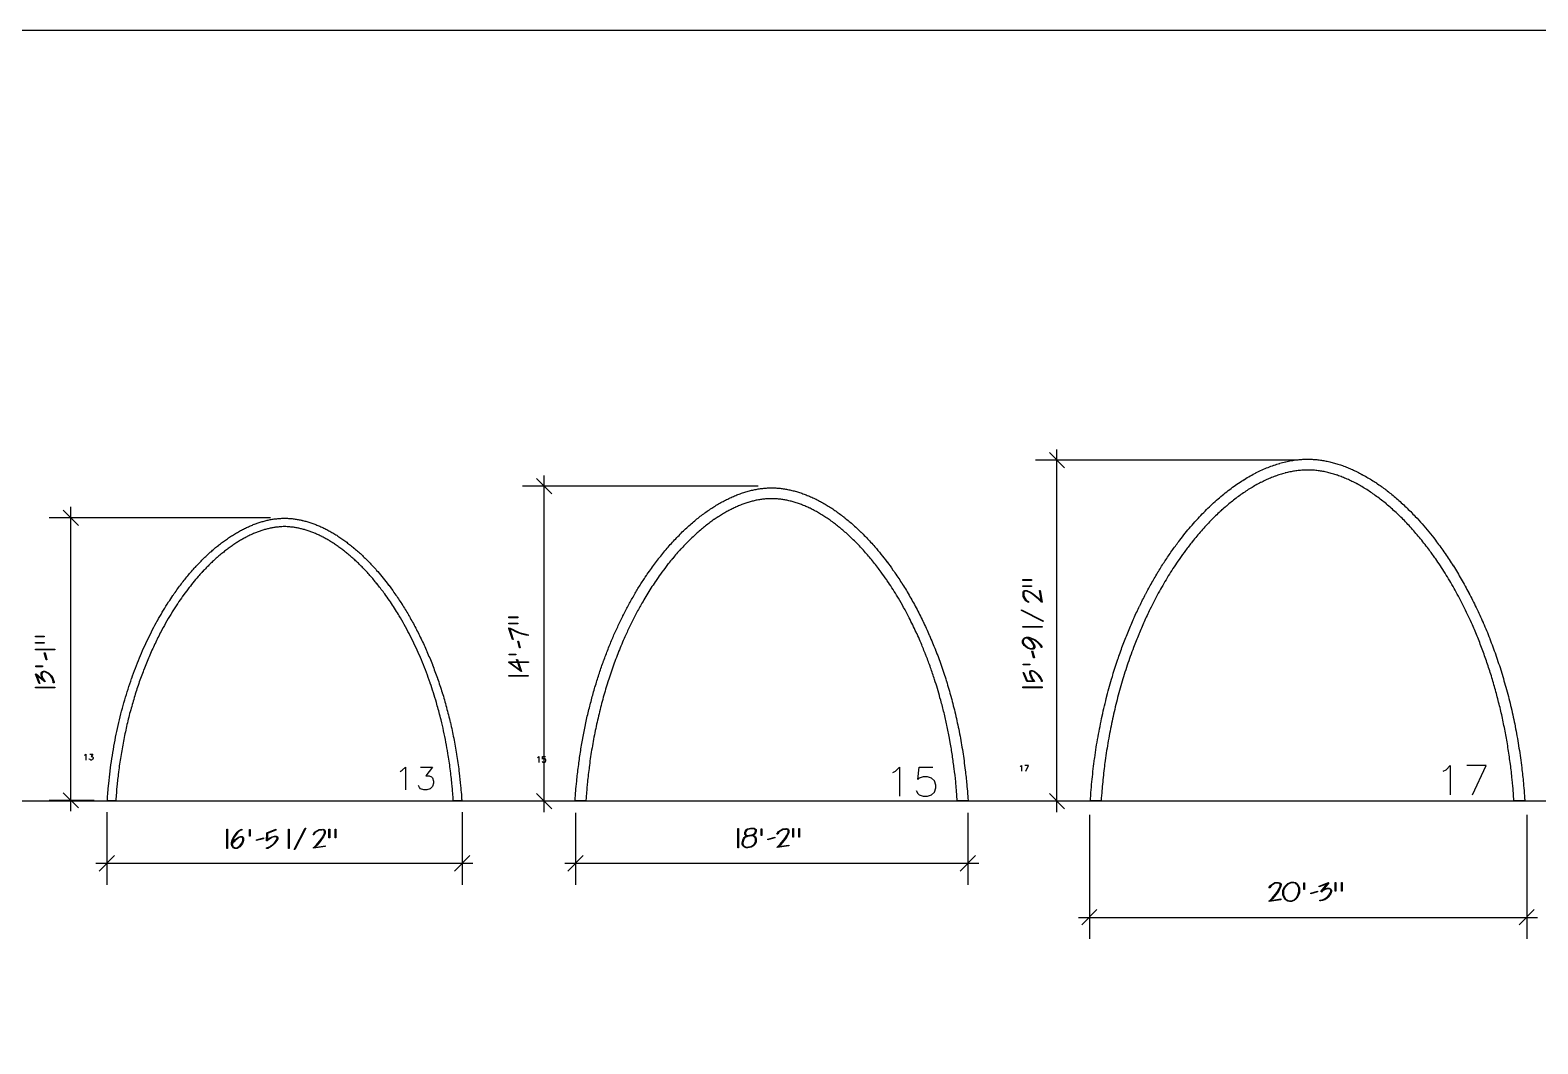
# Model space of a CAD drawing. Extents: x 57 to 189, y -88 to -29.
# Drawn here: x 76.5 to 89.64, y -61.52 to -52.68 of the extents above; entities that cross this region are included whole.
import ezdxf

# ---------------------------------------------------------------- set-up
doc = ezdxf.new("R2010")
doc.units = 0
doc.layers.get('0').update_dxf_attribs({"linetype": 'CONTINUOUS'})
for name, color, linetype in [('DIMENSION', 18, 'CONTINUOUS'), ('NAILERS', 18, 'CONTINUOUS'), ('NONE', 18, 'CONTINUOUS')]:
    doc.layers.add(name, color=color, linetype=linetype)

msp = doc.modelspace()

# ---------------------------------------------------------------- linework, layer by layer
msp.add_lwpolyline([(59.027, -59.405), (96.389, -59.405)])
at = {"layer": 'DIMENSION'}
for points in [[(85.518, -56.5), (85.385, -56.367)], [(85.451, -56.433), (85.451, -56.339)], [(87.539, -56.433), (85.263, -56.433)], [(85.451, -59.408), (85.451, -56.433)], [(82.846, -56.661), (80.79, -56.661)], [(81.045, -56.728), (80.912, -56.594)], [(80.978, -56.661), (80.978, -56.567)], [(80.978, -59.408), (80.978, -56.661)], [(76.917, -57.002), (76.784, -56.869)], [(76.85, -56.936), (76.85, -56.841)], [(78.593, -56.936), (76.662, -56.936)], [(76.85, -59.4), (76.85, -56.936)], [(77.055, -59.4), (76.662, -59.4)], [(76.784, -59.333), (76.917, -59.466)], [(76.85, -59.494), (76.85, -59.4)], [(81.127, -59.408), (80.79, -59.408)], [(80.912, -59.341), (81.045, -59.474)], [(80.978, -59.502), (80.978, -59.408)], [(85.608, -59.408), (85.263, -59.408)], [(85.385, -59.341), (85.518, -59.474)], [(85.451, -59.502), (85.451, -59.408)], [(77.164, -59.502), (77.164, -60.137)], [(80.264, -59.502), (80.264, -60.137)], [(81.253, -59.51), (81.253, -60.137)], [(84.674, -59.51), (84.674, -60.137)], [(85.734, -59.525), (85.734, -60.608)], [(89.548, -59.525), (89.548, -60.608)], [(77.07, -59.949), (77.164, -59.949)], [(77.231, -59.882), (77.098, -60.016)], [(77.164, -59.949), (80.264, -59.949)], [(80.198, -60.016), (80.331, -59.882)], [(80.264, -59.949), (80.358, -59.949)], [(81.159, -59.949), (81.253, -59.949)], [(81.319, -59.882), (81.186, -60.016)], [(81.253, -59.949), (84.674, -59.949)], [(84.608, -60.016), (84.741, -59.882)], [(84.674, -59.949), (84.769, -59.949)], [(85.64, -60.42), (85.734, -60.42)], [(85.8, -60.353), (85.667, -60.486)], [(85.734, -60.42), (89.548, -60.42)], [(89.481, -60.486), (89.614, -60.353)], [(89.548, -60.42), (89.642, -60.42)]]:
    msp.add_lwpolyline(points, dxfattribs=at)
for points in [[(85.23, -57.475), (85.23, -57.482), (85.154, -57.482), (85.154, -57.475)], [(85.154, -57.53), (85.23, -57.53), (85.23, -57.536), (85.154, -57.536)], [(85.176, -57.569), (85.188, -57.569), (85.221, -57.585), (85.243, -57.6), (85.261, -57.613), (85.294, -57.64), (85.309, -57.655), (85.31, -57.656), (85.311, -57.657), (85.312, -57.658), (85.298, -57.57), (85.305, -57.57), (85.321, -57.671), (85.316, -57.673), (85.314, -57.67), (85.308, -57.664), (85.305, -57.66), (85.291, -57.646), (85.259, -57.618), (85.24, -57.606), (85.219, -57.591), (85.187, -57.576), (85.177, -57.576), (85.169, -57.576), (85.161, -57.587), (85.161, -57.597), (85.162, -57.62), (85.183, -57.655), (85.203, -57.667), (85.203, -57.674), (85.18, -57.661), (85.156, -57.622), (85.155, -57.597), (85.155, -57.59), (85.157, -57.58), (85.16, -57.576), (85.163, -57.573), (85.171, -57.569)], [(80.748, -57.8), (80.748, -57.807), (80.672, -57.807), (80.672, -57.8)], [(85.143, -57.738), (85.331, -57.834), (85.331, -57.841), (85.143, -57.744)], [(76.619, -57.967), (76.619, -57.974), (76.543, -57.974), (76.543, -57.967)], [(80.672, -57.855), (80.748, -57.855), (80.748, -57.861), (80.672, -57.861)], [(80.672, -57.895), (80.683, -57.899), (80.71, -57.911), (80.724, -57.918), (80.738, -57.925), (80.761, -57.935), (80.769, -57.938), (80.783, -57.943), (80.818, -57.952), (80.839, -57.957), (80.839, -57.963), (80.818, -57.959), (80.784, -57.95), (80.77, -57.945), (80.761, -57.942), (80.739, -57.932), (80.726, -57.926), (80.712, -57.919), (80.689, -57.908), (80.68, -57.905), (80.71, -57.997), (80.703, -57.997), (80.672, -57.9)], [(85.319, -58.068), (85.313, -58.068), (85.312, -58.059), (85.299, -58.04), (85.288, -58.029), (85.278, -58.02), (85.254, -58.003), (85.24, -57.996), (85.227, -57.989), (85.205, -57.982), (85.196, -57.982), (85.187, -57.982), (85.172, -57.987), (85.167, -57.992), (85.162, -57.997), (85.157, -58.008), (85.157, -58.015), (85.157, -58.025), (85.171, -58.046), (85.185, -58.056), (85.197, -58.067), (85.221, -58.077), (85.231, -58.077), (85.234, -58.077), (85.238, -58.076), (85.24, -58.075), (85.245, -58.073), (85.25, -58.065), (85.25, -58.06), (85.25, -58.054), (85.244, -58.039), (85.237, -58.029), (85.232, -58.021), (85.218, -58.007), (85.211, -58), (85.203, -57.993), (85.193, -57.986), (85.189, -57.985), (85.197, -57.983), (85.201, -57.984), (85.211, -57.991), (85.219, -57.998), (85.226, -58.005), (85.239, -58.021), (85.245, -58.029), (85.251, -58.038), (85.257, -58.055), (85.257, -58.062), (85.257, -58.068), (85.25, -58.078), (85.243, -58.081), (85.241, -58.082), (85.236, -58.082), (85.233, -58.082), (85.221, -58.082), (85.195, -58.072), (85.181, -58.061), (85.166, -58.049), (85.151, -58.026), (85.151, -58.014), (85.151, -58.006), (85.157, -57.993), (85.162, -57.988), (85.168, -57.982), (85.185, -57.976), (85.196, -57.976), (85.205, -57.976), (85.229, -57.984), (85.243, -57.991), (85.257, -57.998), (85.283, -58.016), (85.293, -58.026), (85.305, -58.038), (85.318, -58.058)], [(85.322, -57.884), (85.322, -57.89), (85.153, -57.89), (85.153, -57.884)], [(76.711, -58.081), (76.711, -58.087), (76.542, -58.087), (76.542, -58.081)], [(76.543, -58.022), (76.619, -58.022), (76.619, -58.028), (76.543, -58.028)], [(76.626, -58.114), (76.643, -58.173), (76.636, -58.173), (76.619, -58.114)], [(80.755, -58.011), (80.771, -58.07), (80.765, -58.07), (80.748, -58.011)], [(85.237, -58.097), (85.254, -58.156), (85.247, -58.156), (85.231, -58.098)], [(76.603, -58.227), (76.603, -58.234), (76.545, -58.234), (76.545, -58.227)], [(80.746, -58.171), (80.753, -58.193), (80.842, -58.193), (80.842, -58.199), (80.755, -58.199), (80.781, -58.275), (80.777, -58.277), (80.67, -58.197), (80.672, -58.193), (80.747, -58.193), (80.739, -58.171)], [(80.732, -58.125), (80.732, -58.131), (80.674, -58.131), (80.674, -58.125)], [(80.749, -58.199), (80.683, -58.199), (80.771, -58.265)], [(85.214, -58.211), (85.214, -58.217), (85.156, -58.217), (85.156, -58.211)], [(76.603, -58.277), (76.605, -58.275), (76.612, -58.273), (76.616, -58.273), (76.623, -58.273), (76.639, -58.279), (76.648, -58.284), (76.656, -58.289), (76.671, -58.301), (76.678, -58.308), (76.684, -58.314), (76.694, -58.332), (76.698, -58.343), (76.701, -58.353), (76.705, -58.367), (76.705, -58.373), (76.705, -58.374), (76.705, -58.375), (76.705, -58.375), (76.698, -58.375), (76.698, -58.375), (76.698, -58.373), (76.698, -58.372), (76.698, -58.367), (76.695, -58.353), (76.691, -58.344), (76.687, -58.334), (76.678, -58.318), (76.673, -58.313), (76.666, -58.306), (76.653, -58.294), (76.646, -58.29), (76.637, -58.284), (76.623, -58.279), (76.617, -58.279), (76.614, -58.279), (76.609, -58.281), (76.607, -58.282), (76.603, -58.285), (76.598, -58.295), (76.598, -58.301), (76.598, -58.31), (76.605, -58.329), (76.611, -58.339), (76.616, -58.349), (76.625, -58.359), (76.628, -58.359), (76.624, -58.367), (76.554, -58.31), (76.582, -58.381), (76.576, -58.381), (76.543, -58.299), (76.548, -58.296), (76.607, -58.345), (76.6, -58.332), (76.593, -58.309), (76.593, -58.3), (76.593, -58.292), (76.598, -58.281)], [(80.84, -58.312), (80.84, -58.318), (80.671, -58.318), (80.671, -58.312)], [(85.227, -58.267), (85.228, -58.267), (85.229, -58.266), (85.23, -58.266), (85.236, -58.266), (85.253, -58.274), (85.264, -58.282), (85.275, -58.29), (85.294, -58.309), (85.302, -58.319), (85.311, -58.332), (85.321, -58.354), (85.321, -58.364), (85.315, -58.364), (85.315, -58.354), (85.305, -58.334), (85.297, -58.322), (85.289, -58.313), (85.271, -58.295), (85.261, -58.287), (85.251, -58.28), (85.236, -58.272), (85.231, -58.272), (85.229, -58.272), (85.224, -58.275), (85.223, -58.277), (85.221, -58.279), (85.22, -58.285), (85.22, -58.288), (85.22, -58.296), (85.228, -58.317), (85.235, -58.331), (85.242, -58.343), (85.252, -58.357), (85.254, -58.359), (85.254, -58.364), (85.187, -58.362), (85.155, -58.284), (85.161, -58.284), (85.19, -58.356), (85.245, -58.357), (85.24, -58.35), (85.23, -58.335), (85.226, -58.326), (85.22, -58.314), (85.215, -58.295), (85.215, -58.288), (85.215, -58.28), (85.221, -58.269)], [(76.711, -58.414), (76.711, -58.42), (76.542, -58.42), (76.542, -58.414)], [(85.322, -58.411), (85.322, -58.418), (85.153, -58.418), (85.153, -58.411)], [(78.218, -59.82), (78.212, -59.82), (78.212, -59.651), (78.218, -59.651)], [(78.356, -59.729), (78.357, -59.731), (78.358, -59.736), (78.358, -59.739), (78.358, -59.751), (78.347, -59.777), (78.336, -59.791), (78.325, -59.805), (78.301, -59.82), (78.289, -59.82), (78.281, -59.82), (78.268, -59.815), (78.263, -59.809), (78.257, -59.803), (78.252, -59.786), (78.252, -59.776), (78.252, -59.767), (78.259, -59.743), (78.267, -59.728), (78.274, -59.714), (78.292, -59.689), (78.302, -59.678), (78.313, -59.667), (78.334, -59.654), (78.343, -59.652), (78.343, -59.659), (78.335, -59.66), (78.315, -59.672), (78.305, -59.684), (78.295, -59.694), (78.279, -59.717), (78.272, -59.731), (78.265, -59.745), (78.258, -59.767), (78.258, -59.776), (78.258, -59.785), (78.263, -59.799), (78.268, -59.804), (78.272, -59.809), (78.283, -59.814), (78.29, -59.814), (78.3, -59.814), (78.321, -59.8), (78.332, -59.787), (78.342, -59.774), (78.352, -59.751), (78.352, -59.74), (78.352, -59.738), (78.351, -59.733), (78.35, -59.731), (78.348, -59.726), (78.341, -59.721), (78.336, -59.721), (78.329, -59.721), (78.314, -59.728), (78.305, -59.734), (78.297, -59.74), (78.282, -59.753), (78.275, -59.761), (78.268, -59.768), (78.261, -59.779), (78.261, -59.782), (78.26, -59.774), (78.26, -59.771), (78.268, -59.76), (78.275, -59.752), (78.282, -59.745), (78.297, -59.732), (78.305, -59.727), (78.314, -59.721), (78.33, -59.715), (78.337, -59.715), (78.344, -59.715), (78.353, -59.722)], [(78.416, -59.712), (78.41, -59.712), (78.41, -59.654), (78.416, -59.654)], [(78.655, -59.725), (78.655, -59.725), (78.656, -59.727), (78.656, -59.728), (78.656, -59.734), (78.648, -59.751), (78.64, -59.761), (78.632, -59.772), (78.613, -59.791), (78.602, -59.799), (78.59, -59.809), (78.568, -59.819), (78.558, -59.819), (78.558, -59.813), (78.567, -59.812), (78.588, -59.803), (78.599, -59.794), (78.609, -59.787), (78.627, -59.769), (78.635, -59.759), (78.642, -59.749), (78.649, -59.734), (78.649, -59.729), (78.649, -59.726), (78.647, -59.722), (78.645, -59.721), (78.642, -59.719), (78.637, -59.718), (78.634, -59.718), (78.626, -59.718), (78.605, -59.725), (78.591, -59.733), (78.579, -59.74), (78.565, -59.75), (78.563, -59.752), (78.558, -59.752), (78.56, -59.684), (78.638, -59.652), (78.638, -59.659), (78.566, -59.688), (78.565, -59.743), (78.571, -59.737), (78.587, -59.728), (78.596, -59.724), (78.608, -59.718), (78.627, -59.712), (78.634, -59.712), (78.642, -59.712), (78.652, -59.719)], [(78.755, -59.82), (78.748, -59.82), (78.748, -59.651), (78.755, -59.651)], [(78.901, -59.641), (78.804, -59.829), (78.798, -59.829), (78.894, -59.641)], [(79.069, -59.674), (79.069, -59.685), (79.054, -59.719), (79.038, -59.741), (79.026, -59.759), (78.998, -59.792), (78.983, -59.807), (78.983, -59.807), (78.981, -59.809), (78.98, -59.81), (79.068, -59.796), (79.068, -59.802), (78.968, -59.818), (78.966, -59.814), (78.968, -59.812), (78.975, -59.806), (78.979, -59.802), (78.993, -59.789), (79.02, -59.756), (79.033, -59.738), (79.048, -59.717), (79.062, -59.685), (79.062, -59.675), (79.062, -59.667), (79.052, -59.658), (79.041, -59.659), (79.018, -59.66), (78.983, -59.681), (78.971, -59.701), (78.964, -59.701), (78.977, -59.677), (79.016, -59.653), (79.041, -59.653), (79.048, -59.652), (79.058, -59.655), (79.062, -59.658), (79.066, -59.661), (79.069, -59.669)], [(79.109, -59.652), (79.109, -59.728), (79.102, -59.728), (79.102, -59.652)], [(79.163, -59.728), (79.157, -59.728), (79.157, -59.652), (79.163, -59.652)], [(82.675, -59.814), (82.669, -59.814), (82.669, -59.645), (82.675, -59.645)], [(82.829, -59.749), (82.827, -59.762), (82.818, -59.783), (82.811, -59.79), (82.805, -59.797), (82.785, -59.807), (82.771, -59.811), (82.766, -59.812), (82.756, -59.814), (82.751, -59.814), (82.741, -59.814), (82.725, -59.808), (82.719, -59.803), (82.712, -59.797), (82.706, -59.781), (82.707, -59.771), (82.708, -59.758), (82.714, -59.739), (82.718, -59.732), (82.723, -59.724), (82.736, -59.713), (82.745, -59.71), (82.737, -59.707), (82.729, -59.697), (82.729, -59.689), (82.729, -59.687), (82.729, -59.682), (82.73, -59.68), (82.732, -59.67), (82.74, -59.656), (82.746, -59.652), (82.751, -59.649), (82.767, -59.644), (82.779, -59.642), (82.783, -59.641), (82.79, -59.641), (82.794, -59.641), (82.811, -59.641), (82.828, -59.654), (82.827, -59.668), (82.826, -59.676), (82.822, -59.688), (82.818, -59.693), (82.815, -59.696), (82.804, -59.703), (82.797, -59.705), (82.805, -59.707), (82.816, -59.713), (82.821, -59.718), (82.825, -59.723), (82.829, -59.735), (82.829, -59.743), (82.829, -59.744), (82.829, -59.747)], [(82.821, -59.667), (82.821, -59.657), (82.808, -59.647), (82.795, -59.647), (82.791, -59.647), (82.784, -59.648), (82.78, -59.648), (82.769, -59.65), (82.754, -59.654), (82.75, -59.657), (82.745, -59.66), (82.738, -59.672), (82.736, -59.681), (82.736, -59.683), (82.735, -59.686), (82.735, -59.688), (82.735, -59.697), (82.749, -59.706), (82.762, -59.705), (82.765, -59.705), (82.773, -59.704), (82.778, -59.703), (82.789, -59.701), (82.804, -59.696), (82.808, -59.693), (82.814, -59.689), (82.82, -59.676)], [(82.876, -59.706), (82.87, -59.706), (82.87, -59.648), (82.876, -59.648)], [(83.114, -59.667), (83.113, -59.679), (83.098, -59.713), (83.083, -59.735), (83.07, -59.753), (83.042, -59.786), (83.028, -59.801), (83.027, -59.801), (83.025, -59.803), (83.024, -59.803), (83.112, -59.79), (83.112, -59.796), (83.012, -59.812), (83.01, -59.807), (83.013, -59.806), (83.019, -59.8), (83.023, -59.796), (83.037, -59.782), (83.064, -59.75), (83.077, -59.732), (83.092, -59.71), (83.107, -59.679), (83.107, -59.669), (83.107, -59.66), (83.096, -59.652), (83.086, -59.653), (83.062, -59.653), (83.027, -59.674), (83.016, -59.694), (83.009, -59.694), (83.022, -59.671), (83.06, -59.647), (83.086, -59.646), (83.092, -59.646), (83.103, -59.649), (83.106, -59.652), (83.11, -59.655), (83.114, -59.663)], [(83.153, -59.645), (83.153, -59.721), (83.147, -59.721), (83.147, -59.645)], [(83.207, -59.721), (83.201, -59.721), (83.201, -59.645), (83.207, -59.645)], [(78.53, -59.735), (78.471, -59.751), (78.471, -59.745), (78.53, -59.728)], [(82.822, -59.748), (82.823, -59.747), (82.823, -59.744), (82.823, -59.743), (82.823, -59.735), (82.817, -59.722), (82.811, -59.718), (82.804, -59.713), (82.789, -59.709), (82.78, -59.71), (82.78, -59.71), (82.779, -59.71), (82.779, -59.71), (82.775, -59.71), (82.768, -59.711), (82.764, -59.711), (82.751, -59.714), (82.733, -59.723), (82.727, -59.731), (82.721, -59.738), (82.715, -59.758), (82.713, -59.771), (82.713, -59.78), (82.718, -59.793), (82.723, -59.798), (82.729, -59.803), (82.743, -59.808), (82.751, -59.808), (82.756, -59.808), (82.765, -59.806), (82.77, -59.805), (82.782, -59.802), (82.801, -59.792), (82.807, -59.786), (82.813, -59.779), (82.821, -59.76)], [(82.99, -59.728), (82.931, -59.745), (82.931, -59.739), (82.99, -59.722)], [(87.405, -60.137), (87.404, -60.149), (87.389, -60.183), (87.374, -60.205), (87.361, -60.223), (87.333, -60.256), (87.318, -60.271), (87.318, -60.271), (87.316, -60.273), (87.315, -60.273), (87.403, -60.26), (87.403, -60.266), (87.303, -60.282), (87.301, -60.277), (87.303, -60.276), (87.31, -60.27), (87.314, -60.266), (87.328, -60.252), (87.355, -60.22), (87.368, -60.202), (87.383, -60.18), (87.398, -60.149), (87.398, -60.139), (87.398, -60.13), (87.387, -60.122), (87.377, -60.123), (87.353, -60.123), (87.318, -60.144), (87.307, -60.164), (87.3, -60.164), (87.313, -60.141), (87.351, -60.117), (87.377, -60.116), (87.383, -60.116), (87.394, -60.119), (87.397, -60.122), (87.401, -60.125), (87.405, -60.133)], [(87.563, -60.215), (87.559, -60.228), (87.544, -60.252), (87.533, -60.263), (87.521, -60.273), (87.497, -60.283), (87.485, -60.283), (87.478, -60.283), (87.465, -60.28), (87.459, -60.276), (87.44, -60.265), (87.421, -60.227), (87.421, -60.2), (87.421, -60.184), (87.436, -60.154), (87.45, -60.139), (87.464, -60.126), (87.493, -60.112), (87.509, -60.112), (87.517, -60.112), (87.532, -60.117), (87.539, -60.122), (87.553, -60.134), (87.567, -60.165), (87.567, -60.184), (87.567, -60.191), (87.565, -60.207)], [(87.556, -60.213), (87.558, -60.206), (87.56, -60.191), (87.56, -60.184), (87.56, -60.167), (87.547, -60.138), (87.534, -60.127), (87.528, -60.122), (87.515, -60.118), (87.507, -60.118), (87.493, -60.118), (87.466, -60.131), (87.453, -60.144), (87.441, -60.157), (87.428, -60.185), (87.428, -60.2), (87.428, -60.225), (87.445, -60.261), (87.462, -60.271), (87.468, -60.274), (87.479, -60.277), (87.485, -60.277), (87.497, -60.277), (87.519, -60.267), (87.529, -60.258), (87.539, -60.248), (87.553, -60.226)], [(87.611, -60.176), (87.604, -60.176), (87.604, -60.118), (87.611, -60.118)], [(87.724, -60.198), (87.665, -60.215), (87.665, -60.209), (87.724, -60.192)], [(87.841, -60.175), (87.843, -60.178), (87.845, -60.185), (87.845, -60.189), (87.845, -60.195), (87.84, -60.211), (87.834, -60.22), (87.83, -60.228), (87.817, -60.243), (87.81, -60.25), (87.804, -60.256), (87.787, -60.266), (87.775, -60.27), (87.766, -60.274), (87.751, -60.277), (87.746, -60.277), (87.745, -60.277), (87.744, -60.277), (87.743, -60.277), (87.743, -60.271), (87.744, -60.271), (87.745, -60.271), (87.746, -60.271), (87.751, -60.271), (87.765, -60.267), (87.774, -60.264), (87.784, -60.26), (87.8, -60.251), (87.806, -60.245), (87.812, -60.239), (87.824, -60.225), (87.829, -60.218), (87.834, -60.21), (87.839, -60.196), (87.839, -60.19), (87.839, -60.187), (87.838, -60.181), (87.836, -60.179), (87.833, -60.175), (87.823, -60.171), (87.817, -60.171), (87.809, -60.171), (87.79, -60.177), (87.779, -60.183), (87.769, -60.189), (87.76, -60.197), (87.76, -60.2), (87.752, -60.196), (87.808, -60.127), (87.737, -60.155), (87.737, -60.148), (87.819, -60.115), (87.822, -60.12), (87.774, -60.179), (87.787, -60.172), (87.809, -60.166), (87.819, -60.166), (87.826, -60.166), (87.837, -60.17)], [(87.883, -60.115), (87.883, -60.191), (87.877, -60.191), (87.877, -60.115)], [(87.938, -60.191), (87.932, -60.191), (87.932, -60.115), (87.938, -60.115)]]:
    msp.add_lwpolyline(points, close=True, dxfattribs=at)
at = {"layer": 'NAILERS'}
for points in [[(89.531, -59.405), (89.437, -59.405, 0.000547), (89.436, -59.394), (89.434, -59.358, 0.007771), (89.427, -59.275), (89.421, -59.217, 0.008935), (89.406, -59.086), (89.406, -59.085, 0.004484), (89.387, -58.956), (89.387, -58.955, 0.00906), (89.365, -58.827), (89.365, -58.827, 0.004563), (89.34, -58.7), (89.34, -58.7, 0.009259), (89.311, -58.575), (89.311, -58.575, 0.004679), (89.279, -58.452), (89.279, -58.452, 0.009535), (89.244, -58.331), (89.244, -58.33, 0.004834), (89.206, -58.212), (89.206, -58.212, 0.009895), (89.165, -58.095), (89.165, -58.095, 0.005034), (89.121, -57.981), (89.121, -57.981, 0.010347), (89.074, -57.869), (89.065, -57.851, 0.005311), (89.032, -57.778), (89.032, -57.778, 0.005391), (88.997, -57.707), (88.997, -57.707, 0.005492), (88.961, -57.637), (88.961, -57.637, 0.005596), (88.924, -57.568), (88.924, -57.568, 0.005708), (88.886, -57.501), (88.886, -57.501, 0.005825), (88.846, -57.435), (88.846, -57.435, 0.00595), (88.805, -57.37, 0.006037), (88.763, -57.307), (88.754, -57.295, 0.010687), (88.7, -57.219), (88.691, -57.207, 0.005817), (88.652, -57.157), (88.652, -57.156, 0.005925), (88.612, -57.108), (88.612, -57.107, 0.006065), (88.572, -57.061), (88.572, -57.06, 0.006219), (88.532, -57.015), (88.532, -57.015, 0.006388), (88.491, -56.972), (88.491, -56.971, 0.006574), (88.45, -56.93), (88.449, -56.929, 0.006779), (88.408, -56.89), (88.408, -56.89, 0.007002), (88.366, -56.852), (88.366, -56.851, 0.007247), (88.324, -56.816), (88.324, -56.815, 0.007513), (88.281, -56.781), (88.281, -56.781, 0.007803), (88.239, -56.749), (88.238, -56.749, 0.008119), (88.196, -56.719), (88.196, -56.718, 0.00846), (88.153, -56.69), (88.153, -56.69, 0.00883), (88.11, -56.664), (88.11, -56.664, 0.009227), (88.068, -56.64), (88.067, -56.64, 0.009655), (88.025, -56.618), (88.024, -56.618, 0.010111), (87.982, -56.598), (87.981, -56.598, 0.010596), (87.939, -56.58), (87.939, -56.58, 0.011107), (87.897, -56.565), (87.896, -56.565, 0.011643), (87.854, -56.551), (87.854, -56.551, 0.012199), (87.812, -56.54), (87.812, -56.54, 0.012769), (87.77, -56.531), (87.77, -56.531, 0.013345), (87.729, -56.525), (87.728, -56.525, 0.013908), (87.688, -56.521), (87.687, -56.521, 0.014542), (87.647, -56.519, 0.014768), (87.606, -56.52), (87.606, -56.52, 0.014198), (87.565, -56.523), (87.565, -56.523, 0.013632), (87.524, -56.528), (87.524, -56.528, 0.013057), (87.482, -56.536), (87.482, -56.536, 0.012483), (87.44, -56.545), (87.44, -56.546, 0.011919), (87.398, -56.558), (87.398, -56.558, 0.011372), (87.356, -56.572), (87.355, -56.572, 0.010848), (87.313, -56.589), (87.313, -56.589, 0.01035), (87.27, -56.608), (87.27, -56.608, 0.009879), (87.228, -56.629), (87.227, -56.629, 0.009437), (87.185, -56.652), (87.184, -56.652, 0.009025), (87.142, -56.677), (87.141, -56.677, 0.008641), (87.099, -56.704), (87.099, -56.704, 0.008286), (87.056, -56.733), (87.056, -56.734, 0.007958), (87.013, -56.765), (87.013, -56.765, 0.007655), (86.971, -56.798), (86.971, -56.798, 0.007377), (86.929, -56.833), (86.928, -56.833, 0.007122), (86.887, -56.87), (86.886, -56.871, 0.006888), (86.845, -56.909), (86.844, -56.91, 0.006674), (86.803, -56.95), (86.803, -56.95, 0.006479), (86.762, -56.993), (86.762, -56.993, 0.006301), (86.721, -57.037), (86.721, -57.038, 0.00614), (86.681, -57.084), (86.681, -57.084, 0.006037), (86.641, -57.132), (86.631, -57.145, 0.011598), (86.573, -57.22), (86.56, -57.238, 0.008553), (86.509, -57.31), (86.505, -57.315, 0.006045), (86.463, -57.378, 0.005933), (86.422, -57.443), (86.422, -57.443, 0.00581), (86.383, -57.509), (86.383, -57.509, 0.005694), (86.344, -57.576), (86.344, -57.577, 0.005583), (86.307, -57.645), (86.307, -57.646, 0.005508), (86.272, -57.716), (86.262, -57.734, 0.01065), (86.212, -57.842), (86.212, -57.842, 0.005206), (86.164, -57.952), (86.164, -57.953, 0.010158), (86.119, -58.066), (86.112, -58.086, 0.009865), (86.057, -58.241), (86.057, -58.242, 0.009619), (86.008, -58.401), (86.008, -58.402, 0.009411), (85.965, -58.564), (85.965, -58.565, 0.00924), (85.927, -58.731), (85.927, -58.732, 0.009102), (85.895, -58.901), (85.895, -58.902, 0.008998), (85.869, -59.074), (85.867, -59.085, 0.008921), (85.85, -59.239), (85.846, -59.278, 0.006659), (85.84, -59.355), (85.838, -59.383, 0.001106), (85.836, -59.405), (85.742, -59.405, -0.000578), (85.743, -59.393), (85.746, -59.353, -0.008313), (85.753, -59.261), (85.758, -59.216, -0.009519), (85.779, -59.035), (85.78, -59.029, -0.009543), (85.809, -58.846), (85.81, -58.844, -0.009578), (85.845, -58.665), (85.845, -58.663, -0.009626), (85.887, -58.49), (85.887, -58.488, -0.009691), (85.934, -58.321), (85.937, -58.309, -0.009771), (85.983, -58.168), (85.987, -58.156, -0.007406), (86.029, -58.039), (86.029, -58.038, -0.007476), (86.074, -57.924), (86.075, -57.923, -0.007564), (86.122, -57.813), (86.122, -57.812, -0.007668), (86.172, -57.705), (86.173, -57.704, -0.007789), (86.224, -57.601), (86.225, -57.6, -0.00793), (86.279, -57.501), (86.279, -57.5, -0.008094), (86.335, -57.405), (86.336, -57.404, -0.008282), (86.393, -57.313), (86.394, -57.312, -0.008499), (86.453, -57.225), (86.454, -57.224, -0.008746), (86.514, -57.141), (86.523, -57.13, -0.009051), (86.569, -57.071), (86.57, -57.07, -0.004613), (86.617, -57.014, -0.009521), (86.666, -56.958), (86.682, -56.941, -0.009945), (86.731, -56.889), (86.731, -56.889, -0.005093), (86.78, -56.84), (86.781, -56.84, -0.010617), (86.83, -56.794), (86.831, -56.793, -0.005463), (86.881, -56.75), (86.881, -56.75, -0.011429), (86.932, -56.709), (86.932, -56.708, -0.0059), (86.983, -56.67), (86.983, -56.67, -0.012391), (87.034, -56.634), (87.035, -56.634, -0.006415), (87.085, -56.601), (87.086, -56.601, -0.013515), (87.137, -56.57), (87.138, -56.57, -0.007014), (87.189, -56.543), (87.189, -56.542, -0.014808), (87.24, -56.518), (87.241, -56.518, -0.007698), (87.292, -56.496), (87.292, -56.496, -0.016261), (87.343, -56.477), (87.344, -56.477, -0.008458), (87.394, -56.461), (87.394, -56.46, -0.017835), (87.445, -56.447), (87.446, -56.447, -0.009269), (87.495, -56.437), (87.496, -56.437, -0.019454), (87.546, -56.43), (87.554, -56.429, -0.010146), (87.587, -56.426, -0.010364), (87.62, -56.425), (87.621, -56.425, -0.01177), (87.656, -56.425), (87.658, -56.425, -0.012583), (87.696, -56.427), (87.697, -56.427, -0.01219), (87.737, -56.431), (87.738, -56.431, -0.011796), (87.778, -56.437), (87.778, -56.437, -0.011393), (87.819, -56.445), (87.82, -56.445, -0.01099), (87.861, -56.455), (87.861, -56.456, -0.01059), (87.902, -56.467), (87.902, -56.468, -0.010197), (87.944, -56.481), (87.944, -56.482, -0.009816), (87.985, -56.497), (87.986, -56.498, -0.009448), (88.027, -56.515), (88.028, -56.515, -0.009095), (88.069, -56.535), (88.07, -56.535, -0.008759), (88.111, -56.557), (88.112, -56.557, -0.008439), (88.153, -56.58), (88.153, -56.58, -0.008136), (88.195, -56.605), (88.195, -56.606, -0.007851), (88.237, -56.632), (88.237, -56.633, -0.007583), (88.279, -56.661), (88.279, -56.662, -0.007331), (88.32, -56.692), (88.321, -56.692, -0.007095), (88.362, -56.725), (88.362, -56.725, -0.006875), (88.403, -56.759), (88.403, -56.759, -0.006669), (88.444, -56.795), (88.444, -56.795, -0.006478), (88.485, -56.833), (88.485, -56.833, -0.0063), (88.525, -56.872), (88.526, -56.872, -0.006188), (88.565, -56.913), (88.576, -56.924, -0.011789), (88.635, -56.989), (88.635, -56.989, -0.00572), (88.693, -57.057), (88.694, -57.058, -0.011058), (88.751, -57.13), (88.761, -57.144, -0.010627), (88.834, -57.245), (88.836, -57.247, -0.010271), (88.907, -57.355), (88.908, -57.356, -0.009969), (88.977, -57.47), (88.977, -57.471, -0.009715), (89.043, -57.591), (89.044, -57.593, -0.009501), (89.107, -57.718), (89.108, -57.719, -0.009324), (89.168, -57.85), (89.169, -57.852, -0.009178), (89.225, -57.988), (89.225, -57.99, -0.009059), (89.278, -58.131), (89.278, -58.133, -0.008963), (89.327, -58.279), (89.327, -58.281, -0.008887), (89.371, -58.433), (89.372, -58.434, -0.008828), (89.412, -58.591), (89.412, -58.593, -0.008783), (89.447, -58.754), (89.447, -58.756, -0.008748), (89.477, -58.921), (89.477, -58.923, -0.008725), (89.502, -59.093), (89.504, -59.116, -0.008697), (89.519, -59.249), (89.521, -59.27, -0.004341), (89.528, -59.36, -0.002164)], [(84.676, -59.405), (84.582, -59.405, 0.000521), (84.581, -59.395), (84.579, -59.363, 0.007399), (84.573, -59.29), (84.568, -59.239, 0.008507), (84.555, -59.123), (84.555, -59.123, 0.004269), (84.539, -59.009, 0.008614), (84.52, -58.895), (84.513, -58.857, 0.008737), (84.491, -58.746), (84.491, -58.745, 0.004406), (84.466, -58.636, 0.008957), (84.438, -58.527), (84.431, -58.505, 0.005708), (84.408, -58.425, 0.004558), (84.384, -58.346), (84.38, -58.333, 0.009408), (84.344, -58.23), (84.344, -58.229, 0.004784), (84.307, -58.129), (84.306, -58.129, 0.009826), (84.266, -58.03), (84.259, -58.013, 0.00504), (84.231, -57.949), (84.23, -57.949, 0.005114), (84.201, -57.886, 0.005175), (84.17, -57.823), (84.162, -57.808, 0.010714), (84.114, -57.717), (84.103, -57.698, 0.008323), (84.057, -57.618), (84.052, -57.61, 0.007134), (84.012, -57.546, 0.005804), (83.971, -57.484), (83.966, -57.477, 0.010217), (83.918, -57.41), (83.91, -57.399, 0.005557), (83.877, -57.355), (83.877, -57.354, 0.00566), (83.843, -57.312), (83.843, -57.311, 0.005791), (83.808, -57.27), (83.808, -57.27, 0.005936), (83.773, -57.23), (83.773, -57.229, 0.006095), (83.738, -57.191), (83.737, -57.191, 0.006269), (83.702, -57.154), (83.702, -57.154, 0.006459), (83.666, -57.118), (83.666, -57.118, 0.006666), (83.63, -57.084), (83.63, -57.084, 0.006893), (83.593, -57.052), (83.593, -57.052, 0.00714), (83.557, -57.021), (83.556, -57.021, 0.007408), (83.52, -56.992), (83.52, -56.992, 0.007698), (83.483, -56.965), (83.483, -56.964, 0.008013), (83.446, -56.939), (83.446, -56.939, 0.008353), (83.409, -56.915), (83.408, -56.915, 0.00872), (83.372, -56.893), (83.371, -56.892, 0.009113), (83.335, -56.872), (83.334, -56.872, 0.009534), (83.298, -56.853), (83.297, -56.853, 0.009983), (83.261, -56.836), (83.26, -56.836, 0.010457), (83.224, -56.821), (83.223, -56.821, 0.010957), (83.187, -56.808), (83.187, -56.808, 0.011479), (83.15, -56.797), (83.15, -56.797, 0.012018), (83.114, -56.787), (83.114, -56.787, 0.012569), (83.078, -56.78), (83.078, -56.78, 0.013124), (83.042, -56.774), (83.042, -56.774, 0.013665), (83.006, -56.771), (83.006, -56.771, 0.014272), (82.971, -56.769, 0.014488), (82.936, -56.77), (82.936, -56.77, 0.013943), (82.901, -56.772), (82.901, -56.772, 0.013399), (82.865, -56.777), (82.865, -56.777, 0.012846), (82.829, -56.783), (82.829, -56.783, 0.012292), (82.793, -56.792), (82.793, -56.792, 0.011746), (82.757, -56.802), (82.756, -56.802, 0.011215), (82.72, -56.814), (82.72, -56.814, 0.010704), (82.683, -56.828), (82.683, -56.829, 0.010217), (82.646, -56.844), (82.646, -56.845, 0.009755), (82.609, -56.862), (82.609, -56.862, 0.009321), (82.572, -56.882), (82.572, -56.882, 0.008914), (82.535, -56.903), (82.535, -56.903, 0.008534), (82.498, -56.926), (82.497, -56.927, 0.008181), (82.461, -56.951), (82.46, -56.951, 0.007853), (82.424, -56.978), (82.423, -56.978, 0.007551), (82.387, -57.006), (82.387, -57.006, 0.007272), (82.35, -57.036), (82.35, -57.036, 0.007015), (82.314, -57.068), (82.313, -57.068, 0.006778), (82.277, -57.101), (82.277, -57.101, 0.006561), (82.241, -57.136), (82.241, -57.136, 0.006363), (82.205, -57.172), (82.205, -57.172, 0.006181), (82.17, -57.21), (82.169, -57.21, 0.006015), (82.134, -57.249), (82.134, -57.25, 0.005863), (82.1, -57.29), (82.099, -57.291, 0.005766), (82.065, -57.333), (82.056, -57.344, 0.01109), (82.006, -57.41), (81.994, -57.426, 0.008161), (81.95, -57.49), (81.947, -57.494, 0.005803), (81.91, -57.55, 0.005697), (81.875, -57.607), (81.875, -57.607, 0.005614), (81.841, -57.665), (81.832, -57.68, 0.010816), (81.782, -57.769), (81.782, -57.77, 0.005274), (81.736, -57.862), (81.735, -57.862, 0.010253), (81.691, -57.957), (81.683, -57.973, 0.009908), (81.628, -58.103), (81.628, -58.104, 0.00961), (81.578, -58.238), (81.577, -58.239, 0.009351), (81.531, -58.376), (81.531, -58.377, 0.009127), (81.49, -58.518), (81.49, -58.519, 0.008938), (81.453, -58.663), (81.453, -58.664, 0.008782), (81.421, -58.81), (81.421, -58.811, 0.008656), (81.393, -58.961), (81.393, -58.961, 0.00856), (81.371, -59.113), (81.37, -59.123, 0.008488), (81.355, -59.259), (81.352, -59.293, 0.006335), (81.346, -59.361), (81.344, -59.385, 0.001052), (81.343, -59.405), (81.249, -59.405, -0.001119), (81.25, -59.383), (81.252, -59.356, -0.006776), (81.258, -59.28), (81.263, -59.232, -0.009068), (81.277, -59.106), (81.278, -59.104, -0.004532), (81.295, -58.981), (81.295, -58.981, -0.009106), (81.316, -58.859), (81.316, -58.858, -0.004556), (81.339, -58.74), (81.339, -58.739, -0.009169), (81.366, -58.623), (81.366, -58.622, -0.004594), (81.395, -58.509), (81.395, -58.509, -0.009266), (81.426, -58.398), (81.427, -58.397, -0.004651), (81.461, -58.29), (81.461, -58.289, -0.009408), (81.497, -58.184), (81.498, -58.183, -0.004733), (81.536, -58.082), (81.536, -58.081, -0.009609), (81.577, -57.982), (81.577, -57.981, -0.004847), (81.62, -57.886), (81.62, -57.886, -0.009883), (81.665, -57.793), (81.665, -57.792, -0.005002), (81.711, -57.703), (81.712, -57.703, -0.010251), (81.76, -57.617), (81.76, -57.615, -0.005207), (81.809, -57.533), (81.81, -57.533, -0.010735), (81.861, -57.454), (81.87, -57.44, -0.005541), (81.905, -57.39), (81.905, -57.389, -0.005609), (81.941, -57.34), (81.941, -57.34, -0.005728), (81.977, -57.293), (81.977, -57.292, -0.005856), (82.014, -57.247), (82.014, -57.246, -0.005995), (82.051, -57.202), (82.051, -57.202, -0.006145), (82.088, -57.159), (82.089, -57.159, -0.006308), (82.126, -57.118), (82.127, -57.118, -0.006484), (82.165, -57.079), (82.165, -57.078, -0.006675), (82.203, -57.041), (82.203, -57.041, -0.006881), (82.242, -57.005), (82.242, -57.005, -0.007103), (82.281, -56.971), (82.282, -56.971, -0.007342), (82.321, -56.938), (82.321, -56.938, -0.007599), (82.36, -56.908), (82.361, -56.907, -0.007875), (82.4, -56.879), (82.4, -56.879, -0.008171), (82.44, -56.852), (82.44, -56.852, -0.008487), (82.48, -56.827), (82.48, -56.826, -0.008824), (82.52, -56.803), (82.52, -56.803, -0.009181), (82.56, -56.782), (82.56, -56.782, -0.009559), (82.6, -56.762), (82.6, -56.762, -0.009957), (82.639, -56.745), (82.64, -56.745, -0.010374), (82.679, -56.729), (82.68, -56.729, -0.010806), (82.719, -56.715), (82.719, -56.715, -0.011252), (82.758, -56.704), (82.759, -56.703, -0.011707), (82.798, -56.694), (82.798, -56.694, -0.012167), (82.837, -56.686), (82.837, -56.686, -0.012623), (82.876, -56.68), (82.876, -56.68, -0.013069), (82.915, -56.677), (82.917, -56.676, -0.013525), (82.95, -56.675), (82.951, -56.675, -0.010126), (82.983, -56.675, -0.012956), (83.016, -56.677), (83.018, -56.677, -0.012542), (83.055, -56.681), (83.055, -56.681, -0.012125), (83.093, -56.687), (83.093, -56.687, -0.011698), (83.13, -56.695), (83.131, -56.695, -0.01127), (83.168, -56.704), (83.169, -56.704, -0.010845), (83.207, -56.716), (83.207, -56.716, -0.01043), (83.245, -56.729), (83.245, -56.729, -0.010026), (83.283, -56.744), (83.284, -56.744, -0.009637), (83.322, -56.761), (83.322, -56.761, -0.009265), (83.361, -56.779), (83.361, -56.78, -0.00891), (83.399, -56.8), (83.399, -56.8, -0.008574), (83.438, -56.822), (83.438, -56.822, -0.008257), (83.476, -56.846), (83.477, -56.846, -0.007958), (83.515, -56.872), (83.515, -56.872, -0.007678), (83.553, -56.899), (83.553, -56.899, -0.007415), (83.591, -56.928), (83.592, -56.929, -0.00717), (83.629, -56.959), (83.63, -56.959, -0.006941), (83.667, -56.991), (83.668, -56.992, -0.006728), (83.705, -57.025), (83.705, -57.026, -0.00653), (83.742, -57.061), (83.743, -57.061, -0.006346), (83.78, -57.098), (83.78, -57.099, -0.006175), (83.816, -57.137), (83.817, -57.138, -0.00607), (83.853, -57.178), (83.863, -57.189, -0.011578), (83.916, -57.252), (83.916, -57.253, -0.005623), (83.968, -57.319), (83.969, -57.32, -0.010887), (84.021, -57.391), (84.03, -57.404, -0.010481), (84.096, -57.503), (84.097, -57.504, -0.010148), (84.161, -57.609), (84.161, -57.61, -0.009867), (84.223, -57.72), (84.224, -57.722, -0.009632), (84.282, -57.838), (84.283, -57.839, -0.009436), (84.338, -57.96), (84.339, -57.962, -0.009275), (84.391, -58.088), (84.392, -58.089, -0.009143), (84.441, -58.22), (84.441, -58.222, -0.009036), (84.486, -58.358), (84.487, -58.36, -0.008952), (84.528, -58.5), (84.528, -58.502, -0.008885), (84.565, -58.647), (84.565, -58.649, -0.008834), (84.598, -58.799), (84.598, -58.8, -0.008795), (84.626, -58.955), (84.626, -58.956, -0.008768), (84.648, -59.115), (84.651, -59.136, -0.008738), (84.664, -59.259), (84.666, -59.279, -0.004361), (84.673, -59.363, -0.002173)], [(80.26, -59.405), (80.187, -59.405, 0.000502), (80.186, -59.396), (80.184, -59.369, 0.00713), (80.179, -59.305), (80.176, -59.273, 0.008189), (80.162, -59.146), (80.162, -59.141, 0.008252), (80.142, -59.008), (80.14, -58.991, 0.008348), (80.122, -58.893), (80.122, -58.892, 0.004206), (80.102, -58.795, 0.008519), (80.08, -58.699), (80.075, -58.679, 0.008681), (80.043, -58.562), (80.039, -58.546, 0.007759), (80.013, -58.461, 0.004494), (79.985, -58.377), (79.984, -58.374, 0.0092), (79.952, -58.285), (79.952, -58.284, 0.004678), (79.917, -58.197), (79.917, -58.197, 0.009607), (79.881, -58.112), (79.881, -58.111, 0.004899), (79.842, -58.028), (79.842, -58.028, 0.010096), (79.802, -57.947), (79.802, -57.946, 0.005162), (79.759, -57.867), (79.759, -57.867, 0.010671), (79.715, -57.79), (79.709, -57.78, 0.005499), (79.674, -57.724, 0.007001), (79.638, -57.67), (79.629, -57.657, 0.009921), (79.588, -57.598), (79.581, -57.589, 0.005378), (79.551, -57.55), (79.551, -57.55, 0.005475), (79.522, -57.512), (79.521, -57.512, 0.005596), (79.491, -57.475), (79.491, -57.475, 0.005728), (79.46, -57.44), (79.46, -57.439, 0.005873), (79.429, -57.405), (79.429, -57.405, 0.006031), (79.398, -57.372), (79.398, -57.372, 0.006204), (79.367, -57.341), (79.366, -57.34, 0.006392), (79.335, -57.31), (79.334, -57.31, 0.006596), (79.303, -57.281), (79.302, -57.281, 0.006818), (79.271, -57.254), (79.27, -57.254, 0.007058), (79.238, -57.228), (79.238, -57.227, 0.007319), (79.206, -57.203), (79.205, -57.203, 0.0076), (79.173, -57.179), (79.173, -57.179, 0.007903), (79.141, -57.157), (79.14, -57.157, 0.008229), (79.108, -57.137), (79.108, -57.137, 0.008579), (79.075, -57.118), (79.075, -57.118, 0.008953), (79.043, -57.101), (79.042, -57.1, 0.009351), (79.01, -57.085), (79.01, -57.085, 0.009773), (78.977, -57.07), (78.977, -57.07, 0.010219), (78.945, -57.058), (78.945, -57.057, 0.010685), (78.913, -57.046), (78.912, -57.046, 0.01117), (78.88, -57.037), (78.88, -57.037, 0.01167), (78.848, -57.029), (78.848, -57.029, 0.012178), (78.817, -57.022), (78.816, -57.022, 0.012689), (78.785, -57.018), (78.785, -57.018, 0.013193), (78.754, -57.015), (78.75, -57.014, 0.013706), (78.727, -57.013, 0.007062), (78.703, -57.013, 0.01369), (78.68, -57.014), (78.676, -57.015, 0.013193), (78.645, -57.018), (78.645, -57.018, 0.012688), (78.613, -57.022), (78.613, -57.022, 0.012178), (78.582, -57.029), (78.581, -57.029, 0.011669), (78.55, -57.037), (78.549, -57.037, 0.01117), (78.518, -57.046), (78.517, -57.046, 0.010685), (78.485, -57.057), (78.485, -57.058, 0.010219), (78.453, -57.07), (78.452, -57.07, 0.009773), (78.42, -57.085), (78.42, -57.085, 0.009351), (78.388, -57.1), (78.387, -57.101, 0.008953), (78.355, -57.118), (78.355, -57.118, 0.008579), (78.322, -57.137), (78.322, -57.137, 0.008229), (78.29, -57.157), (78.289, -57.157, 0.007903), (78.257, -57.179), (78.257, -57.179, 0.0076), (78.224, -57.203), (78.224, -57.203, 0.007319), (78.192, -57.227), (78.192, -57.228, 0.007058), (78.16, -57.254), (78.159, -57.254, 0.006818), (78.127, -57.281), (78.127, -57.281, 0.006596), (78.095, -57.31), (78.095, -57.31, 0.006392), (78.064, -57.34), (78.063, -57.341, 0.006204), (78.032, -57.372), (78.032, -57.372, 0.006031), (78.001, -57.405), (78, -57.405, 0.005923), (77.97, -57.439), (77.962, -57.449, 0.011298), (77.916, -57.502), (77.916, -57.503, 0.005491), (77.871, -57.559), (77.871, -57.56, 0.010612), (77.827, -57.619), (77.826, -57.62, 0.005364), (77.783, -57.682), (77.781, -57.686, 0.011101), (77.735, -57.757), (77.734, -57.759, 0.00541), (77.689, -57.834), (77.689, -57.835, 0.010491), (77.646, -57.913), (77.638, -57.927, 0.010104), (77.585, -58.034), (77.584, -58.035, 0.009763), (77.534, -58.147), (77.533, -58.147, 0.00946), (77.487, -58.262), (77.486, -58.263, 0.009193), (77.443, -58.381), (77.443, -58.382, 0.00896), (77.404, -58.503), (77.404, -58.504, 0.00876), (77.369, -58.627), (77.368, -58.628, 0.008591), (77.337, -58.755), (77.337, -58.755, 0.008451), (77.31, -58.884), (77.31, -58.885, 0.008338), (77.286, -59.016), (77.286, -59.017, 0.008253), (77.267, -59.15), (77.266, -59.158, 0.008189), (77.253, -59.277), (77.25, -59.307, 0.006115), (77.246, -59.367), (77.244, -59.388, 0.001016), (77.243, -59.405), (77.17, -59.405, -0.00108), (77.171, -59.386), (77.172, -59.362, -0.006535), (77.178, -59.296), (77.182, -59.254, -0.008744), (77.194, -59.144), (77.194, -59.143, -0.00437), (77.209, -59.035), (77.209, -59.035, -0.008779), (77.227, -58.929), (77.227, -58.927, -0.004393), (77.247, -58.824), (77.247, -58.824, -0.008836), (77.269, -58.722), (77.27, -58.721, -0.004426), (77.294, -58.622), (77.294, -58.621, -0.008923), (77.321, -58.524), (77.322, -58.523, -0.004477), (77.35, -58.429), (77.35, -58.429, -0.009049), (77.381, -58.336), (77.382, -58.335, -0.00455), (77.414, -58.246), (77.415, -58.246, -0.009226), (77.449, -58.158), (77.45, -58.157, -0.00465), (77.486, -58.073), (77.486, -58.073, -0.009466), (77.524, -57.991), (77.525, -57.99, -0.004785), (77.564, -57.911), (77.564, -57.91, -0.009786), (77.605, -57.834), (77.606, -57.833, -0.004963), (77.648, -57.76, -0.010206), (77.692, -57.688), (77.704, -57.67, -0.00784), (77.741, -57.614), (77.745, -57.608, -0.005366), (77.776, -57.565), (77.776, -57.564, -0.005466), (77.807, -57.522), (77.807, -57.522, -0.00558), (77.839, -57.481), (77.839, -57.481, -0.005704), (77.871, -57.442), (77.871, -57.441, -0.005837), (77.903, -57.403), (77.904, -57.403, -0.005981), (77.936, -57.366), (77.937, -57.366, -0.006136), (77.969, -57.331), (77.97, -57.331, -0.006304), (78.003, -57.297), (78.003, -57.297, -0.006485), (78.036, -57.264), (78.037, -57.264, -0.00668), (78.07, -57.233), (78.071, -57.233, -0.00689), (78.105, -57.204), (78.105, -57.203, -0.007115), (78.139, -57.176), (78.139, -57.175, -0.007357), (78.173, -57.149), (78.174, -57.149, -0.007615), (78.208, -57.124), (78.208, -57.124, -0.007892), (78.243, -57.1), (78.243, -57.1, -0.008186), (78.277, -57.078), (78.278, -57.078, -0.0085), (78.312, -57.058), (78.312, -57.057, -0.008832), (78.347, -57.039), (78.347, -57.039, -0.009183), (78.382, -57.021), (78.382, -57.021, -0.009551), (78.417, -57.006), (78.417, -57.006, -0.009937), (78.451, -56.992), (78.452, -56.992, -0.010338), (78.486, -56.979), (78.486, -56.979, -0.010752), (78.52, -56.969), (78.521, -56.969, -0.011175), (78.555, -56.96), (78.555, -56.959, -0.011603), (78.589, -56.952), (78.589, -56.952, -0.012031), (78.623, -56.946), (78.623, -56.946, -0.012454), (78.656, -56.943, -0.01286), (78.69, -56.94), (78.692, -56.94, -0.016616), (78.73, -56.94), (78.731, -56.94, -0.01298), (78.765, -56.942, -0.012558), (78.799, -56.945), (78.799, -56.945, -0.01214), (78.832, -56.951), (78.833, -56.951, -0.011712), (78.867, -56.957), (78.867, -56.958, -0.011282), (78.901, -56.966), (78.901, -56.966, -0.010857), (78.935, -56.976), (78.936, -56.977, -0.01044), (78.97, -56.988), (78.97, -56.989, -0.010036), (79.004, -57.002), (79.005, -57.002, -0.009646), (79.039, -57.017), (79.04, -57.017, -0.009272), (79.074, -57.034), (79.074, -57.034, -0.008917), (79.109, -57.053), (79.109, -57.053, -0.00858), (79.144, -57.073), (79.144, -57.073, -0.008262), (79.178, -57.094), (79.179, -57.095, -0.007962), (79.213, -57.118), (79.213, -57.118, -0.007681), (79.248, -57.142), (79.248, -57.143, -0.007418), (79.282, -57.169), (79.282, -57.169, -0.007172), (79.317, -57.196), (79.317, -57.197, -0.006943), (79.351, -57.226), (79.351, -57.226, -0.006729), (79.385, -57.256), (79.385, -57.257, -0.00653), (79.418, -57.289), (79.419, -57.289, -0.006346), (79.452, -57.322), (79.452, -57.322, -0.006175), (79.485, -57.357), (79.485, -57.358, -0.006069), (79.518, -57.394), (79.527, -57.404, -0.011575), (79.575, -57.461), (79.575, -57.462, -0.005622), (79.622, -57.522), (79.623, -57.523, -0.010882), (79.669, -57.586), (79.678, -57.598, -0.010476), (79.737, -57.687), (79.738, -57.688, -0.010142), (79.796, -57.783), (79.796, -57.784, -0.00986), (79.852, -57.884), (79.852, -57.885, -0.009624), (79.905, -57.99), (79.906, -57.991, -0.009428), (79.956, -58.1), (79.956, -58.102, -0.009266), (80.004, -58.215), (80.004, -58.217, -0.009134), (80.048, -58.335), (80.049, -58.337, -0.009027), (80.089, -58.46), (80.09, -58.461, -0.008942), (80.127, -58.588), (80.127, -58.59, -0.008875), (80.16, -58.721), (80.161, -58.722, -0.008824), (80.19, -58.858), (80.19, -58.859, -0.008784), (80.215, -58.998), (80.215, -59, -0.008758), (80.236, -59.143), (80.238, -59.162, -0.008727), (80.25, -59.273), (80.252, -59.292, -0.004355), (80.258, -59.367, -0.002171)]]:
    msp.add_lwpolyline(points, format="xyb", close=True, dxfattribs=at)
for points in [[(76.971, -59.007), (76.976, -59.004), (76.983, -58.997), (76.983, -59.048)], [(77.016, -58.997), (77.043, -58.997), (77.028, -59.016), (77.036, -59.016), (77.041, -59.019), (77.043, -59.021), (77.045, -59.028), (77.045, -59.033), (77.043, -59.04), (77.038, -59.045), (77.031, -59.048), (77.024, -59.048), (77.016, -59.045), (77.014, -59.043), (77.012, -59.038)], [(80.92, -59.028), (80.925, -59.025), (80.932, -59.018), (80.932, -59.069)], [(80.961, -59.059), (80.963, -59.064), (80.965, -59.066), (80.973, -59.069), (80.98, -59.069), (80.987, -59.066), (80.992, -59.061), (80.994, -59.054), (80.994, -59.049), (80.992, -59.042), (80.987, -59.037), (80.98, -59.035), (80.973, -59.035), (80.965, -59.037), (80.963, -59.04), (80.965, -59.018), (80.99, -59.018)], [(79.722, -59.148), (79.741, -59.138), (79.769, -59.11), (79.769, -59.308)], [(79.901, -59.11), (80.004, -59.11), (79.948, -59.185), (79.976, -59.185), (79.995, -59.195), (80.004, -59.204), (80.013, -59.232), (80.013, -59.251), (80.004, -59.279), (79.985, -59.298), (79.957, -59.308), (79.929, -59.308), (79.901, -59.298), (79.891, -59.289), (79.882, -59.27)], [(84.019, -59.158), (84.043, -59.146), (84.079, -59.11), (84.079, -59.364)], [(84.224, -59.315), (84.237, -59.34), (84.249, -59.352), (84.285, -59.364), (84.321, -59.364), (84.358, -59.352), (84.382, -59.328), (84.394, -59.291), (84.394, -59.267), (84.382, -59.231), (84.358, -59.207), (84.321, -59.194), (84.285, -59.194), (84.249, -59.207), (84.237, -59.219), (84.249, -59.11), (84.37, -59.11)], [(85.13, -59.104), (85.134, -59.102), (85.142, -59.095), (85.142, -59.145)], [(85.18, -59.145), (85.204, -59.095), (85.171, -59.095)], [(88.819, -59.145), (88.844, -59.133), (88.88, -59.097), (88.88, -59.351)], [(89.074, -59.351), (89.194, -59.097), (89.025, -59.097)]]:
    msp.add_lwpolyline(points, dxfattribs=at)
at = {"layer": 'NONE'}
msp.add_lwpolyline([(58.572, -52.683), (107.917, -52.683), (107.917, -87.337), (58.572, -87.337)], close=True, dxfattribs=at)

doc.saveas('drawing.dxf')
